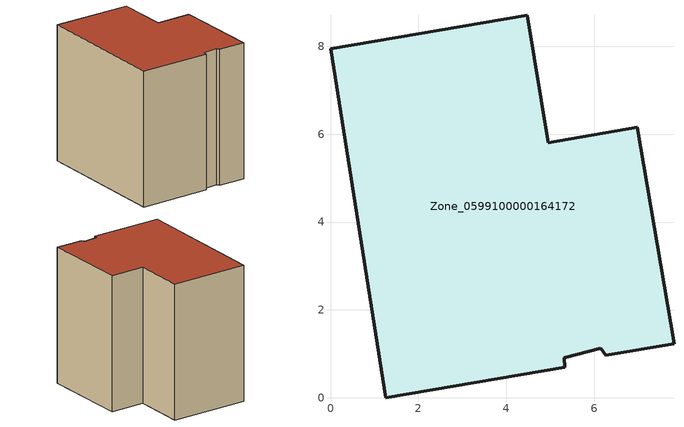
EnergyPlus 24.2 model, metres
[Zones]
Zone_0599100000164172
 floor ground (C_G): 4.96,5.81 6.98,6.16 7.82,1.23 6.27,0.97 6.15,1.13 5.32,0.91 5.34,0.7 1.26,0 0,7.95 4.48,8.71 z0
 wall outside (C_F): 6.98,6.16 4.96,5.81 4.48,8.71 0,7.95 1.26,0 5.34,0.7 5.32,0.91 6.15,1.13 6.27,0.97 7.82,1.23 6.98,6.16 z0:7.86
 roof outside (C_R): 5.34,0.7 5.32,0.91 6.15,1.13 6.27,0.97 7.82,1.23 6.98,6.16 4.96,5.81 4.48,8.71 0,7.95 1.26,0 z7.86
[BUILDING]
Pand.0599100000164172: North Axis=0; Terrain=City; Loads Convergence Tolerance Value=0.04; Temperature Convergence Tolerance Value=0.4; Solar Distribution=FullExterior; Maximum Number of Warmup Days=25; Minimum Number of Warmup Days=1
[Site:Location]
Rotterdam.The.Hague.AP_ZH_NLD Design_Conditions: Latitude=51.96; Longitude=4.45; Time Zone=1; Elevation=-4.5
[SITE:GROUNDTEMPERATURE:BUILDINGSURFACE]
18, 18, 18, 18, 18, 18, 18, 18, 18, 18, 18, 18
[MATERIAL] Thermal Absorptance=0.9; Solar Absorptance=0.7; Visible Absorptance=0.7
Name | Roughness | Thickness | Conductivity | Density | Specific Heat
G.TC.1946 | MediumSmooth | 0.15 | 1 | 540 | 1210
F.TC.1946 | Rough | 0.3 | 0.857143 | 1920 | 840
R.TC.1946 | MediumRough | 0.2 | 0.909091 | 1500 | 1000
[CONSTRUCTION]
C_G: G.TC.1946
C_F: F.TC.1946
C_R: R.TC.1946
[ZONE]
Zone_0599100000164172: Type=1; Multiplier=1; Ceiling Height=Autocalculate; Volume=Autocalculate; Floor Area=autocalculate; Part of Total Floor Area=Yes
[ZONEINFILTRATION:DESIGNFLOWRATE]
Infil_Zone_0599100000164172: Zone or ZoneList or Space or SpaceList=Zone_0599100000164172; Schedule=AlwaysOn; Design Flow Rate Calculation Method=Flow/Area; Flow Rate per Floor Area=0.003; Constant Term Coefficient=1; Temperature Term Coefficient=0; Velocity Term Coefficient=0; Velocity Squared Term Coefficient=0
[HVACTEMPLATE:ZONE:IDEALLOADSAIRSYSTEM]
Zone_0599100000164172: Maximum Heating Supply Air Temperature=50; Minimum Cooling Supply Air Temperature=13; Maximum Heating Supply Air Humidity Ratio=0.0156; Minimum Cooling Supply Air Humidity Ratio=0.0077; Heating Limit=NoLimit; Cooling Limit=NoLimit; Dehumidification Control Type=ConstantSensibleHeatRatio; Cooling Sensible Heat Ratio=0.7; Dehumidification Setpoint=60; Humidification Control Type=None; Humidification Setpoint=30; Outdoor Air Method=None; Outdoor Air Flow Rate per Person=0.00944; Outdoor Air Flow Rate per Zone Floor Area=0; Outdoor Air Flow Rate per Zone=0; Demand Controlled Ventilation Type=None; Outdoor Air Economizer Type=NoEconomizer; Heat Recovery Type=None; Sensible Heat Recovery Effectiveness=0.7; Latent Heat Recovery Effectiveness=0.65
[ZONECONTROL:THERMOSTAT]
ThermostatControl_Zone_0599100000164172: Zone or ZoneList=Zone_0599100000164172; Control Type Schedule=DualSetpointControlType; Control 1=Thermostat_Zone_0599100000164172; Temperature Difference Between Cutout And Setpoint=0
[THERMOSTATSETPOINT:DUALSETPOINT]
Thermostat_Zone_0599100000164172: Heating Setpoint Temperature Schedule=HeatingSetpoint_Zone_0599100000164172; Cooling Setpoint Temperature Schedule=CoolingSetpoint_Zone_0599100000164172
[SCHEDULE:COMPACT]
HeatingSetpoint_Zone_0599100000164172: Through: 12/31, For: AllDays, Until: 24:00, 21
CoolingSetpoint_Zone_0599100000164172: Through: 12/31, For: AllDays, Until: 24:00, 24
DualSetpointControlType: Through: 12/31, For: AllDays, Until: 24:00, 4
AlwaysOn: Through: 12/31, For: AllDays, Until: 24:00, 1
